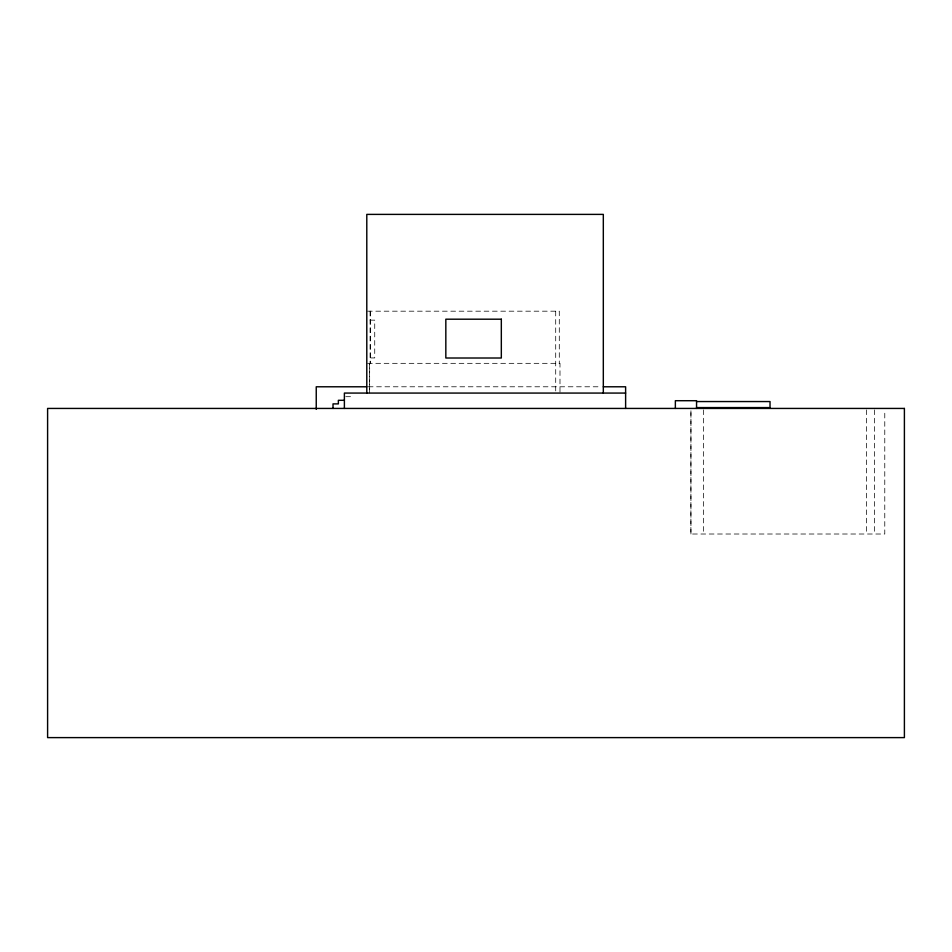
<?xml version="1.0" encoding="UTF-8"?>
<svg xmlns="http://www.w3.org/2000/svg" width="952" height="952" viewBox="0 0 952 952"><rect width="100%" height="100%" fill="white"/><g stroke="black" fill="none" stroke-linecap="round" stroke-linejoin="round"><path stroke-width="0.71" stroke-dasharray="4.76 3.57" d="M367.496 311.185L559.288 311.185L559.288 363.331M370.09 320.146L374.731 320.146L374.731 357.94L370.09 357.94M367.496 363.331L559.99 363.331L559.99 393.069M368.293 386.786L600.331 386.786M345.766 396.687L352.668 396.687M690.938 534.012L690.938 409.907L690.89 534.012L884.777 534.012L884.777 409.907M369.376 363.331L369.673 393.069L369.662 363.331M874.471 409.907L874.471 534.012M866.57 409.907L866.57 534.012M703.373 409.907L703.373 534.012M555.706 311.185L555.706 393.069M370.364 311.185L370.364 363.331M370.09 311.185L370.09 363.331"/><path stroke-width="1.43" d="M366.806 386.786L316.243 386.786L316.243 409.36M603.306 386.786L625.619 386.786L625.619 408.432M625.619 393.069L344.386 393.069L344.386 408.432M344.386 400.304L338.365 400.304L338.365 403.886L333.01 403.886L333.01 408.432M696.555 401.554L770.025 401.554L770.025 407.587L696.555 407.587M696.555 408.432L696.555 400.709L675.361 400.709L675.361 408.432M603.318 393.069L603.318 214.39L366.794 214.39L366.794 393.069M501.323 319.194L445.833 319.194L445.833 358.012L501.323 358.012L501.323 319.194M904.4 408.432L47.6 408.432L47.6 737.61L904.4 737.61L904.4 408.432"/></g></svg>
